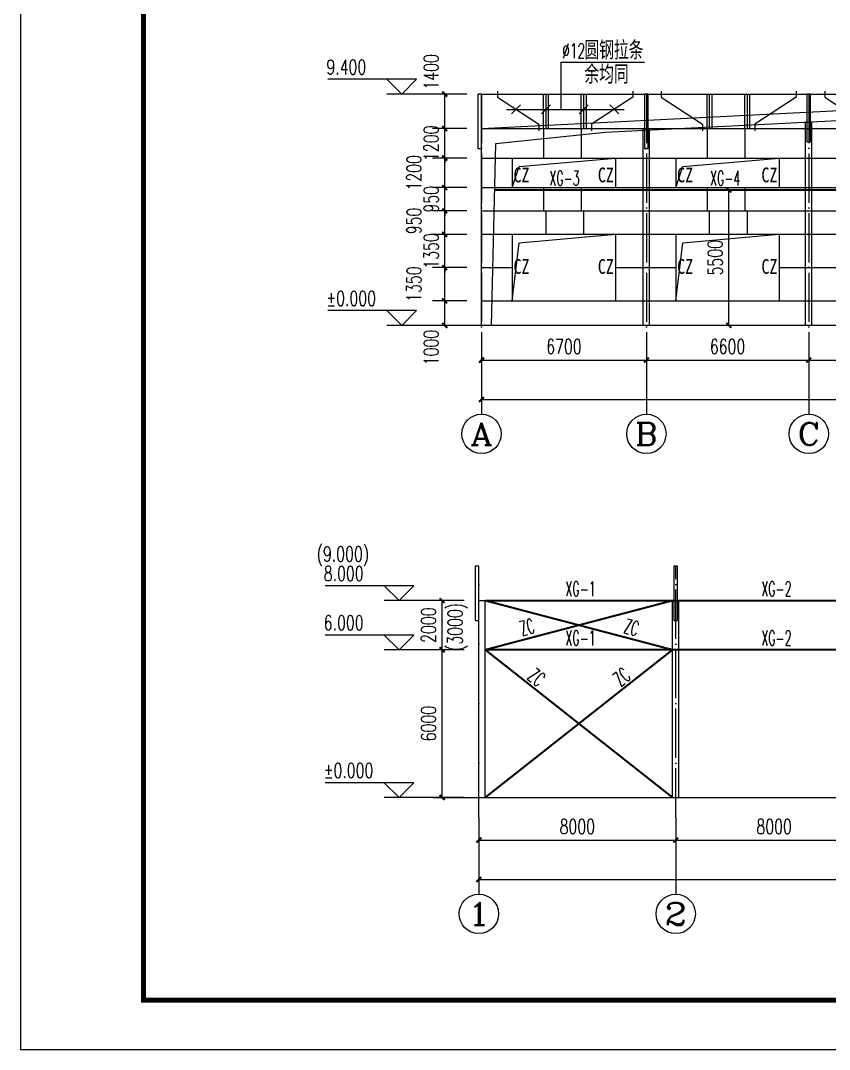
# Model space of a CAD drawing. Extents: x 36360094 to 36697644, y 75306 to 425482.
# Drawn here: x 36484285 to 36517160, y 164032 to 205835 of the extents above; entities that cross this region are included whole.
import ezdxf
from ezdxf.enums import TextEntityAlignment as Align

# ---------------------------------------------------------------- set-up
doc = ezdxf.new("R2010")
doc.units = 0
doc.header["$LTSCALE"] = 1000
doc.header["$MEASUREMENT"] = 0
doc.linetypes.add('ACAD_ISO04W100', pattern=[30.5, 24, -3, 0.5, -3])
doc.linetypes.add('DOTE', pattern=[2.42, 2, -0.2, 0.02, -0.2])
doc.layers.get('0').update_dxf_attribs({"linetype": 'CONTINUOUS'})
doc.layers.get('DEFPOINTS').update_dxf_attribs({"linetype": 'CONTINUOUS'})
for name, color, linetype in [('14', 2, 'CONTINUOUS'), ('AXIS', 3, 'CONTINUOUS'), ('AXIS_TEXT', 7, 'CONTINUOUS'), ('DIM_ELEV', 3, 'CONTINUOUS'), ('DOTE', 1, 'ACAD_ISO04W100'), ('PUB_DIM', 3, 'CONTINUOUS'), ('PUB_TEXT', 7, 'CONTINUOUS'), ('PUB_TITLE', 4, 'CONTINUOUS'), ('拉条', 4, 'CONTINUOUS'), ('柱子', 3, 'CONTINUOUS')]:
    doc.layers.add(name, color=color, linetype=linetype)
doc.styles.add('-宋体', font='', dxfattribs={"width": 0.8})
doc.styles.add('_HZTXT', font='txt.shx', dxfattribs={"width": 0.8, "bigfont": 'hztxt.shx'})
doc.styles.add('_SIMPLEX', font='SIMPLEX', dxfattribs={"width": 0.8})
doc.styles.add('_TCH_AXIS', font='COMPLEX', dxfattribs={"bigfont": 'GBCBIG'})
doc.styles.add('_TCH_DIM', font='SIMPLEX', dxfattribs={"bigfont": 'GBCBIG'})
doc.styles.add('_TCH_DIM_T3', font='SIMPLEX', dxfattribs={"width": 0.705882, "bigfont": 'GBCBIG'})
doc.styles.add('_TXT', font='SIMPLEX.shx', dxfattribs={"width": 0.6})
doc.styles.get('-宋体').set_extended_font_data('SimSun')
doc.dimstyles.new('_TCH_ARCH&&200', dxfattribs={"dimtxt": 595, "dimasz": 200, "dimexe": 500, "dimexo": 600, "dimgap": 252.5, "dimtad": 1, "dimdec": 0, "dimzin": 0, "dimdsep": 46, "dimtxsty": '_TCH_DIM_T3', "dimblk": 'ARCHTICK', "dimcen": 0.09, "dimclrt": 7, "dimazin": 2, "dimtfac": 1, "dimtdec": 0, "dimtix": 1, "dimtmove": 2, "dimatfit": 3, "dimfxl": 0, "dimtolj": 1, "dimtzin": 0, "dimarcsym": 0})

# ---------------------------------------------------------------- blocks, each defined once
blk = doc.blocks.new('_ArchTick')
at = {"color": 0, "linetype": 'ByBlock', "const_width": 0.4}
blk.add_lwpolyline([(-0.5, -0.5), (0.5, 0.5)], dxfattribs=at)
blk = doc.blocks.new('*D592')
at = {"layer": 'DEFPOINTS', "color": 0}
for p in [(36513041, 198950), (36513071, 198950), (36513041, 193450)]:
    blk.add_point(p, dxfattribs=at)
at = {"layer": 'PUB_DIM', "color": 0, "lineweight": -2}
for p, q in [((36513071, 193450), (36513071, 198950)), ((36513641, 198950), (36513571, 198950)), ((36513641, 193450), (36513571, 193450))]:
    blk.add_line(p, q, dxfattribs=at)
at = {"layer": 'PUB_DIM', "color": 0, "lineweight": -2, "xscale": 200, "yscale": 200, "zscale": 200}
for p, rotation in [((36513071, 198950), 90), ((36513071, 193450), 270)]:
    blk.add_blockref('_ArchTick', p, dxfattribs=dict(at, rotation=rotation))
at = {"layer": 'PUB_DIM', "color": 7, "insert": (36512521, 196200), "char_height": 595, "attachment_point": 5, "rotation": 90, "style": '_TCH_DIM_T3'}
blk.add_mtext('\\A1;5500', dxfattribs=at)
blk = doc.blocks.new('*D594')
at = {"layer": 'DEFPOINTS', "color": 0}
for p in [(36501524, 202850), (36503020, 202850), (36503020, 201450)]:
    blk.add_point(p, dxfattribs=at)
at = {"layer": 'PUB_DIM', "color": 0, "lineweight": -2}
for p, q in [((36502420, 202850), (36501024, 202850)), ((36501524, 201450), (36501524, 202850)), ((36502420, 201450), (36501024, 201450))]:
    blk.add_line(p, q, dxfattribs=at)
at = {"layer": 'PUB_DIM', "color": 0, "lineweight": -2, "xscale": 200, "yscale": 200, "zscale": 200}
for p, rotation in [((36501524, 202850), 90), ((36501524, 201450), 270)]:
    blk.add_blockref('_ArchTick', p, dxfattribs=dict(at, rotation=rotation))
at = {"layer": 'PUB_DIM', "color": 7, "insert": (36500974, 203750), "char_height": 595, "attachment_point": 5, "rotation": 90, "style": '_TCH_DIM_T3'}
blk.add_mtext('\\A1;1400', dxfattribs=at)
blk = doc.blocks.new('*D595')
at = {"layer": 'DEFPOINTS', "color": 0}
for p in [(36501524, 201450), (36503020, 201450), (36503020, 200250)]:
    blk.add_point(p, dxfattribs=at)
at = {"layer": 'PUB_DIM', "color": 0, "lineweight": -2}
for p, q in [((36501524, 201450), (36501524, 201650)), ((36502420, 201450), (36501024, 201450)), ((36501524, 200250), (36501524, 201450)), ((36502420, 200250), (36501024, 200250)), ((36501524, 200250), (36501524, 200050))]:
    blk.add_line(p, q, dxfattribs=at)
at = {"layer": 'PUB_DIM', "color": 0, "lineweight": -2, "xscale": 200, "yscale": 200, "zscale": 200}
for p, rotation in [((36501524, 201450), 270), ((36501524, 200250), 90)]:
    blk.add_blockref('_ArchTick', p, dxfattribs=dict(at, rotation=rotation))
at = {"layer": 'PUB_DIM', "color": 7, "insert": (36500974, 200850), "char_height": 595, "attachment_point": 5, "rotation": 90, "style": '_TCH_DIM_T3'}
blk.add_mtext('\\A1;1200', dxfattribs=at)
blk = doc.blocks.new('*D596')
at = {"layer": 'DEFPOINTS', "color": 0}
for p in [(36501524, 200250), (36503020, 200250), (36503020, 199050)]:
    blk.add_point(p, dxfattribs=at)
at = {"layer": 'PUB_DIM', "color": 0, "lineweight": -2}
for p, q in [((36502420, 200250), (36501024, 200250)), ((36501524, 199050), (36501524, 200250)), ((36502420, 199050), (36501024, 199050))]:
    blk.add_line(p, q, dxfattribs=at)
at = {"layer": 'PUB_DIM', "color": 0, "lineweight": -2, "xscale": 200, "yscale": 200, "zscale": 200}
for p, rotation in [((36501524, 200250), 90), ((36501524, 199050), 270)]:
    blk.add_blockref('_ArchTick', p, dxfattribs=dict(at, rotation=rotation))
at = {"layer": 'PUB_DIM', "color": 7, "insert": (36500274, 199650), "char_height": 595, "attachment_point": 5, "rotation": 90, "style": '_TCH_DIM_T3'}
blk.add_mtext('\\A1;1200', dxfattribs=at)
blk = doc.blocks.new('*D597')
at = {"layer": 'DEFPOINTS', "color": 0}
for p in [(36501524, 199050), (36503020, 199050), (36503020, 198100)]:
    blk.add_point(p, dxfattribs=at)
at = {"layer": 'PUB_DIM', "color": 0, "lineweight": -2}
for p, q in [((36502420, 199050), (36501024, 199050)), ((36501524, 199050), (36501524, 199250)), ((36501524, 198100), (36501524, 199050)), ((36502420, 198100), (36501024, 198100)), ((36501524, 198100), (36501524, 197900))]:
    blk.add_line(p, q, dxfattribs=at)
at = {"layer": 'PUB_DIM', "color": 0, "lineweight": -2, "xscale": 200, "yscale": 200, "zscale": 200}
for p, rotation in [((36501524, 199050), 270), ((36501524, 198100), 90)]:
    blk.add_blockref('_ArchTick', p, dxfattribs=dict(at, rotation=rotation))
at = {"layer": 'PUB_DIM', "color": 7, "insert": (36500974, 198575), "char_height": 595, "attachment_point": 5, "rotation": 90, "style": '_TCH_DIM_T3'}
blk.add_mtext('\\A1;950', dxfattribs=at)
blk = doc.blocks.new('*D598')
at = {"layer": 'DEFPOINTS', "color": 0}
for p in [(36501524, 198100), (36503020, 198100), (36503020, 197150)]:
    blk.add_point(p, dxfattribs=at)
at = {"layer": 'PUB_DIM', "color": 0, "lineweight": -2}
for p, q in [((36502420, 198100), (36501024, 198100)), ((36501524, 197150), (36501524, 198100)), ((36502420, 197150), (36501024, 197150))]:
    blk.add_line(p, q, dxfattribs=at)
at = {"layer": 'PUB_DIM', "color": 0, "lineweight": -2, "xscale": 200, "yscale": 200, "zscale": 200}
for p, rotation in [((36501524, 198100), 90), ((36501524, 197150), 270)]:
    blk.add_blockref('_ArchTick', p, dxfattribs=dict(at, rotation=rotation))
at = {"layer": 'PUB_DIM', "color": 7, "insert": (36500274, 197692), "char_height": 595, "attachment_point": 5, "rotation": 90, "style": '_TCH_DIM_T3'}
blk.add_mtext('\\A1;950', dxfattribs=at)
blk = doc.blocks.new('*D599')
at = {"layer": 'DEFPOINTS', "color": 0}
for p in [(36501524, 197150), (36503020, 197150), (36503020, 195800)]:
    blk.add_point(p, dxfattribs=at)
at = {"layer": 'PUB_DIM', "color": 0, "lineweight": -2}
for p, q in [((36501524, 197150), (36501524, 197350)), ((36502420, 197150), (36501024, 197150)), ((36501524, 195800), (36501524, 197150)), ((36502420, 195800), (36501024, 195800)), ((36501524, 195800), (36501524, 195600))]:
    blk.add_line(p, q, dxfattribs=at)
at = {"layer": 'PUB_DIM', "color": 0, "lineweight": -2, "xscale": 200, "yscale": 200, "zscale": 200}
for p, rotation in [((36501524, 197150), 270), ((36501524, 195800), 90)]:
    blk.add_blockref('_ArchTick', p, dxfattribs=dict(at, rotation=rotation))
at = {"layer": 'PUB_DIM', "color": 7, "insert": (36500974, 196475), "char_height": 595, "attachment_point": 5, "rotation": 90, "style": '_TCH_DIM_T3'}
blk.add_mtext('\\A1;1350', dxfattribs=at)
blk = doc.blocks.new('*D600')
at = {"layer": 'DEFPOINTS', "color": 0}
for p in [(36501524, 195800), (36503020, 195800), (36503020, 194450)]:
    blk.add_point(p, dxfattribs=at)
at = {"layer": 'PUB_DIM', "color": 0, "lineweight": -2}
for p, q in [((36502420, 195800), (36501024, 195800)), ((36501524, 194450), (36501524, 195800)), ((36502420, 194450), (36501024, 194450))]:
    blk.add_line(p, q, dxfattribs=at)
at = {"layer": 'PUB_DIM', "color": 0, "lineweight": -2, "xscale": 200, "yscale": 200, "zscale": 200}
for p, rotation in [((36501524, 195800), 90), ((36501524, 194450), 270)]:
    blk.add_blockref('_ArchTick', p, dxfattribs=dict(at, rotation=rotation))
at = {"layer": 'PUB_DIM', "color": 7, "insert": (36500274, 195125), "char_height": 595, "attachment_point": 5, "rotation": 90, "style": '_TCH_DIM_T3'}
blk.add_mtext('\\A1;1350', dxfattribs=at)
blk = doc.blocks.new('*D601')
at = {"layer": 'DEFPOINTS', "color": 0}
for p in [(36501524, 194450), (36503020, 194450), (36503020, 193450)]:
    blk.add_point(p, dxfattribs=at)
at = {"layer": 'PUB_DIM', "color": 0, "lineweight": -2}
for p, q in [((36502420, 194450), (36501024, 194450)), ((36501524, 193450), (36501524, 194450)), ((36502420, 193450), (36501024, 193450))]:
    blk.add_line(p, q, dxfattribs=at)
at = {"layer": 'PUB_DIM', "color": 0, "lineweight": -2, "xscale": 200, "yscale": 200, "zscale": 200}
for p, rotation in [((36501524, 194450), 90), ((36501524, 193450), 270)]:
    blk.add_blockref('_ArchTick', p, dxfattribs=dict(at, rotation=rotation))
at = {"layer": 'PUB_DIM', "color": 7, "insert": (36500974, 192550), "char_height": 595, "attachment_point": 5, "rotation": 90, "style": '_TCH_DIM_T3'}
blk.add_mtext('\\A1;1000', dxfattribs=at)
blk = doc.blocks.new('*D602')
at = {"layer": 'AXIS', "color": 0, "lineweight": -2}
for p, q in [((36503020, 192409), (36503020, 191540)), ((36509720, 192409), (36509720, 191540)), ((36503020, 192040), (36509720, 192040))]:
    blk.add_line(p, q, dxfattribs=at)
at = {"layer": 'DEFPOINTS', "color": 0}
for p in [(36503020, 193009), (36509720, 193009), (36509720, 192040)]:
    blk.add_point(p, dxfattribs=at)
at = {"layer": 'AXIS', "color": 0, "lineweight": -2, "xscale": 200, "yscale": 200, "zscale": 200, "rotation": 180}
blk.add_blockref('_ArchTick', (36503020, 192040), dxfattribs=at)
at = {"layer": 'AXIS', "color": 0, "lineweight": -2, "xscale": 200, "yscale": 200, "zscale": 200}
blk.add_blockref('_ArchTick', (36509720, 192040), dxfattribs=at)
at = {"layer": 'AXIS', "color": 7, "insert": (36506370, 192590), "char_height": 595, "attachment_point": 5, "style": '_TCH_DIM_T3'}
blk.add_mtext('\\A1;6700', dxfattribs=at)
blk = doc.blocks.new('*D603')
at = {"layer": 'AXIS', "color": 0, "lineweight": -2}
for p, q in [((36509720, 192409), (36509720, 191540)), ((36516320, 192409), (36516320, 191540)), ((36509720, 192040), (36516320, 192040))]:
    blk.add_line(p, q, dxfattribs=at)
at = {"layer": 'DEFPOINTS', "color": 0}
for p in [(36509720, 193009), (36516320, 193009), (36516320, 192040)]:
    blk.add_point(p, dxfattribs=at)
at = {"layer": 'AXIS', "color": 0, "lineweight": -2, "xscale": 200, "yscale": 200, "zscale": 200, "rotation": 180}
blk.add_blockref('_ArchTick', (36509720, 192040), dxfattribs=at)
at = {"layer": 'AXIS', "color": 0, "lineweight": -2, "xscale": 200, "yscale": 200, "zscale": 200}
blk.add_blockref('_ArchTick', (36516320, 192040), dxfattribs=at)
at = {"layer": 'AXIS', "color": 7, "insert": (36513020, 192590), "char_height": 595, "attachment_point": 5, "style": '_TCH_DIM_T3'}
blk.add_mtext('\\A1;6600', dxfattribs=at)
blk = doc.blocks.new('*D604')
at = {"layer": 'AXIS', "color": 0, "lineweight": -2}
for p, q in [((36516320, 192409), (36516320, 191540)), ((36523020, 192409), (36523020, 191540)), ((36516320, 192040), (36523020, 192040))]:
    blk.add_line(p, q, dxfattribs=at)
at = {"layer": 'DEFPOINTS', "color": 0}
for p in [(36516320, 193009), (36523020, 193009), (36523020, 192040)]:
    blk.add_point(p, dxfattribs=at)
at = {"layer": 'AXIS', "color": 0, "lineweight": -2, "xscale": 200, "yscale": 200, "zscale": 200, "rotation": 180}
blk.add_blockref('_ArchTick', (36516320, 192040), dxfattribs=at)
at = {"layer": 'AXIS', "color": 0, "lineweight": -2, "xscale": 200, "yscale": 200, "zscale": 200}
blk.add_blockref('_ArchTick', (36523020, 192040), dxfattribs=at)
at = {"layer": 'AXIS', "color": 7, "insert": (36519670, 192590), "char_height": 595, "attachment_point": 5, "style": '_TCH_DIM_T3'}
blk.add_mtext('\\A1;6700', dxfattribs=at)
blk = doc.blocks.new('*D608')
at = {"layer": 'AXIS', "color": 0, "lineweight": -2}
for p, q in [((36503020, 192409), (36503020, 189940)), ((36543020, 192409), (36543020, 189940)), ((36503020, 190440), (36543020, 190440))]:
    blk.add_line(p, q, dxfattribs=at)
at = {"layer": 'DEFPOINTS', "color": 0}
for p in [(36503020, 193009), (36543020, 193009), (36543020, 190440)]:
    blk.add_point(p, dxfattribs=at)
at = {"layer": 'AXIS', "color": 0, "lineweight": -2, "xscale": 200, "yscale": 200, "zscale": 200, "rotation": 180}
blk.add_blockref('_ArchTick', (36503020, 190440), dxfattribs=at)
at = {"layer": 'AXIS', "color": 0, "lineweight": -2, "xscale": 200, "yscale": 200, "zscale": 200}
blk.add_blockref('_ArchTick', (36543020, 190440), dxfattribs=at)
at = {"layer": 'AXIS', "color": 7, "insert": (36523020, 190990), "char_height": 595, "attachment_point": 5, "style": '_TCH_DIM_T3'}
blk.add_mtext('\\A1;40000', dxfattribs=at)
blk = doc.blocks.new('*D609')
at = {"layer": 'DEFPOINTS', "color": 0}
for p in [(36501416, 182270), (36502913, 182270), (36502913, 180270)]:
    blk.add_point(p, dxfattribs=at)
at = {"layer": 'PUB_DIM', "color": 0, "lineweight": -2}
for p, q in [((36502313, 182270), (36500916, 182270)), ((36501416, 180270), (36501416, 182270)), ((36502313, 180270), (36500916, 180270))]:
    blk.add_line(p, q, dxfattribs=at)
at = {"layer": 'PUB_DIM', "color": 0, "lineweight": -2, "xscale": 200, "yscale": 200, "zscale": 200}
for p, rotation in [((36501416, 182270), 90), ((36501416, 180270), 270)]:
    blk.add_blockref('_ArchTick', p, dxfattribs=dict(at, rotation=rotation))
at = {"layer": 'PUB_DIM', "color": 7, "insert": (36500866, 181270), "char_height": 595, "attachment_point": 5, "rotation": 90, "style": '_TCH_DIM_T3'}
blk.add_mtext('\\A1;2000', dxfattribs=at)
blk = doc.blocks.new('*D610')
at = {"layer": 'DEFPOINTS', "color": 0}
for p in [(36501416, 180270), (36502913, 180270), (36502913, 174270)]:
    blk.add_point(p, dxfattribs=at)
at = {"layer": 'PUB_DIM', "color": 0, "lineweight": -2}
for p, q in [((36502313, 180270), (36500916, 180270)), ((36501416, 174270), (36501416, 180270)), ((36502313, 174270), (36500916, 174270))]:
    blk.add_line(p, q, dxfattribs=at)
at = {"layer": 'PUB_DIM', "color": 0, "lineweight": -2, "xscale": 200, "yscale": 200, "zscale": 200}
for p, rotation in [((36501416, 180270), 90), ((36501416, 174270), 270)]:
    blk.add_blockref('_ArchTick', p, dxfattribs=dict(at, rotation=rotation))
at = {"layer": 'PUB_DIM', "color": 7, "insert": (36500866, 177270), "char_height": 595, "attachment_point": 5, "rotation": 90, "style": '_TCH_DIM_T3'}
blk.add_mtext('\\A1;6000', dxfattribs=at)
blk = doc.blocks.new('*D642')
at = {"layer": 'AXIS', "color": 0, "lineweight": -2}
for p, q in [((36502913, 172861), (36502913, 172036)), ((36510913, 172861), (36510913, 172036)), ((36502913, 172536), (36510913, 172536))]:
    blk.add_line(p, q, dxfattribs=at)
at = {"layer": 'DEFPOINTS', "color": 0}
for p in [(36502913, 173461), (36510913, 173461), (36510913, 172536)]:
    blk.add_point(p, dxfattribs=at)
at = {"layer": 'AXIS', "color": 0, "lineweight": -2, "xscale": 200, "yscale": 200, "zscale": 200, "rotation": 180}
blk.add_blockref('_ArchTick', (36502913, 172536), dxfattribs=at)
at = {"layer": 'AXIS', "color": 0, "lineweight": -2, "xscale": 200, "yscale": 200, "zscale": 200}
blk.add_blockref('_ArchTick', (36510913, 172536), dxfattribs=at)
at = {"layer": 'AXIS', "color": 7, "insert": (36506913, 173086), "char_height": 595, "attachment_point": 5, "style": '_TCH_DIM_T3'}
blk.add_mtext('\\A1;8000', dxfattribs=at)
blk = doc.blocks.new('*D643')
at = {"layer": 'AXIS', "color": 0, "lineweight": -2}
for p, q in [((36510913, 172861), (36510913, 172036)), ((36518913, 172861), (36518913, 172036)), ((36510913, 172536), (36518913, 172536))]:
    blk.add_line(p, q, dxfattribs=at)
at = {"layer": 'DEFPOINTS', "color": 0}
for p in [(36510913, 173461), (36518913, 173461), (36518913, 172536)]:
    blk.add_point(p, dxfattribs=at)
at = {"layer": 'AXIS', "color": 0, "lineweight": -2, "xscale": 200, "yscale": 200, "zscale": 200, "rotation": 180}
blk.add_blockref('_ArchTick', (36510913, 172536), dxfattribs=at)
at = {"layer": 'AXIS', "color": 0, "lineweight": -2, "xscale": 200, "yscale": 200, "zscale": 200}
blk.add_blockref('_ArchTick', (36518913, 172536), dxfattribs=at)
at = {"layer": 'AXIS', "color": 7, "insert": (36514913, 173086), "char_height": 595, "attachment_point": 5, "style": '_TCH_DIM_T3'}
blk.add_mtext('\\A1;8000', dxfattribs=at)
blk = doc.blocks.new('*D648')
at = {"layer": 'AXIS', "color": 0, "lineweight": -2}
for p, q in [((36502913, 172861), (36502913, 170436)), ((36550913, 172861), (36550913, 170436)), ((36502913, 170936), (36550913, 170936))]:
    blk.add_line(p, q, dxfattribs=at)
at = {"layer": 'DEFPOINTS', "color": 0}
for p in [(36502913, 173461), (36550913, 173461), (36550913, 170936)]:
    blk.add_point(p, dxfattribs=at)
at = {"layer": 'AXIS', "color": 0, "lineweight": -2, "xscale": 200, "yscale": 200, "zscale": 200, "rotation": 180}
blk.add_blockref('_ArchTick', (36502913, 170936), dxfattribs=at)
at = {"layer": 'AXIS', "color": 0, "lineweight": -2, "xscale": 200, "yscale": 200, "zscale": 200}
blk.add_blockref('_ArchTick', (36550913, 170936), dxfattribs=at)
at = {"layer": 'AXIS', "color": 7, "insert": (36526913, 171486), "char_height": 595, "attachment_point": 5, "style": '_TCH_DIM_T3'}
blk.add_mtext('\\A1;48000', dxfattribs=at)

msp = doc.modelspace()

# ---------------------------------------------------------------- linework, layer by layer
for p, q in [((36506254.2, 202223.1, 100), (36506254.2, 204140.1, 100)), ((36506254.2, 204140.1, 100), (36509644.2, 204140.1, 100)), ((36502870.3, 202850.3, 100), (36502870.3, 200641.4, 100)), ((36503020.3, 202850.3, 100), (36502870.3, 202850.3, 100)), ((36502870.3, 202850.3, 100), (36502870.3, 200641.4, 100)), ((36503020.3, 202850.3, 100), (36502870.3, 202850.3, 100)), ((36503020.3, 202850.3, 100), (36543020.3, 202850.3, 100)), ((36503020.3, 200641.4, 100), (36503020.3, 202850.3, 100)), ((36503020.3, 200641.4, 100), (36503020.3, 202850.3, 100)), ((36505536.6, 201450.3, 100), (36505536.6, 202850.3, 100)), ((36505642.3, 201450.3, 100), (36505642.3, 202850.3, 100)), ((36505747.9, 201450.3, 100), (36505747.9, 202850.3, 100)), ((36507070.5, 201450.3, 100), (36507070.5, 202850.3, 100)), ((36507176.1, 201450.3, 100), (36507176.1, 202850.3, 100)), ((36507281.8, 201450.3, 100), (36507281.8, 202850.3, 100)), ((36509645.3, 202850.3, 100), (36509645.3, 200641.4, 100)), ((36509795.3, 202850.3, 100), (36509645.3, 202850.3, 100)), ((36509645.3, 202850.3, 100), (36509645.3, 200641.4, 100)), ((36509795.3, 202850.3, 100), (36509645.3, 202850.3, 100)), ((36509795.3, 200641.4, 100), (36509795.3, 202850.3, 100)), ((36509795.3, 200641.4, 100), (36509795.3, 202850.3, 100)), ((36512186.6, 201450.3, 100), (36512186.6, 202850.3, 100)), ((36512292.3, 201450.3, 100), (36512292.3, 202850.3, 100)), ((36512397.9, 201450.3, 100), (36512397.9, 202850.3, 100)), ((36513720.5, 201450.3, 100), (36513720.5, 202850.3, 100)), ((36513826.1, 201450.3, 100), (36513826.1, 202850.3, 100)), ((36513931.8, 201450.3, 100), (36513931.8, 202850.3, 100)), ((36516245.3, 202850.3, 100), (36516245.3, 200908.6, 100)), ((36516395.3, 202850.3, 100), (36516245.3, 202850.3, 100)), ((36516245.3, 202850.3, 100), (36516245.3, 200908.6, 100)), ((36516395.3, 202850.3, 100), (36516245.3, 202850.3, 100)), ((36516395.3, 200908.6, 100), (36516395.3, 202850.3, 100)), ((36516395.3, 200908.6, 100), (36516395.3, 202850.3, 100)), ((36504604.8, 202405.8, 100), (36504239.5, 202040.4, 100)), ((36505824.9, 202405.8, 100), (36505459.6, 202040.4, 100)), ((36507358.8, 202405.8, 100), (36506993.5, 202040.4, 100)), ((36508233.7, 202405.8, 100), (36508599, 202040.4, 100)), ((36504029.6, 202223.1, 100), (36508813.1, 202223.1, 100)), ((36516190.3, 193450.3, 100), (36516190.3, 201717.5, 100)), ((36516190.3, 201717.5, 100), (36516450.3, 201717.5, 100)), ((36516450.3, 193450.3, 100), (36516450.3, 201717.5, 100)), ((36503020.3, 201450.3, 100), (36543020.3, 201450.3, 100)), ((36505542.3, 201450.3, 100), (36505542.3, 200250.3, 100)), ((36507076.1, 201450.3, 100), (36507076.1, 200250.3, 100)), ((36509590.3, 193450.3, 100), (36509590.3, 201450.3, 100)), ((36509590.3, 201450.3, 100), (36509850.3, 201450.3, 100)), ((36509850.3, 193450.3, 100), (36509850.3, 201450.3, 100)), ((36512192.3, 201450.3, 100), (36512192.3, 200250.3, 100)), ((36513726.1, 201450.3, 100), (36513726.1, 200250.3, 100)), ((36516245.3, 200908.6, 100), (36516395.3, 200908.6, 100)), ((36516245.3, 200908.6, 100), (36516395.3, 200908.6, 100)), ((36502870.3, 200641.4, 100), (36503020.3, 200641.4, 100)), ((36502870.3, 200641.4, 100), (36503020.3, 200641.4, 100)), ((36503020.3, 200250.3, 100), (36543020.3, 200250.3, 100)), ((36504270.3, 200250.3, 100), (36504270.3, 199050.3, 100)), ((36508470.3, 200250.3, 100), (36508470.3, 199050.3, 100)), ((36509645.3, 200641.4, 100), (36509795.3, 200641.4, 100)), ((36509645.3, 200641.4, 100), (36509795.3, 200641.4, 100)), ((36510920.3, 200250.3, 100), (36510920.3, 199050.3, 100)), ((36515120.3, 200250.3, 100), (36515120.3, 199050.3, 100)), ((36503020.3, 199050.3, 100), (36543020.3, 199050.3, 100)), ((36505542.3, 199050.3, 100), (36505542.3, 198100.3, 100)), ((36507076.1, 199050.3, 100), (36507076.1, 198100.3, 100)), ((36512192.3, 199050.3, 100), (36512192.3, 198100.3, 100)), ((36513726.1, 199050.3, 100), (36513726.1, 198100.3, 100)), ((36503020.3, 198100.3, 100), (36543020.3, 198100.3, 100)), ((36505642.3, 197150.3, 100), (36505642.3, 198100.3, 100)), ((36507176.1, 197150.3, 100), (36507176.1, 198100.3, 100)), ((36512292.3, 197150.3, 100), (36512292.3, 198100.3, 100)), ((36513826.1, 197150.3, 100), (36513826.1, 198100.3, 100)), ((36503020.3, 197150.3, 100), (36524270.3, 197150.3, 100)), ((36504270.3, 197150.3, 100), (36504270.3, 194450.3, 100)), ((36508470.3, 197150.3, 100), (36508470.3, 194450.3, 100)), ((36510920.3, 197150.3, 100), (36510920.3, 194450.3, 100)), ((36515120.3, 197150.3, 100), (36515120.3, 194450.3, 100)), ((36503020.3, 195800.3, 100), (36504270.3, 195800.3, 100)), ((36508470.3, 195800.3, 100), (36510920.3, 195800.3, 100)), ((36515120.3, 195800.3, 100), (36517570.3, 195800.3, 100)), ((36503020.3, 194450.3, 100), (36524270.3, 194450.3, 100)), ((36502762.6, 183669.5), (36502762.6, 181460.6)), ((36502912.6, 183669.5), (36502762.6, 183669.5)), ((36502762.6, 183669.5), (36502762.6, 181460.6)), ((36502912.6, 183669.5), (36502762.6, 183669.5)), ((36502912.6, 181460.6), (36502912.6, 183669.5)), ((36502912.6, 181460.6), (36502912.6, 183669.5)), ((36510837.6, 183669.5), (36510837.6, 181460.6)), ((36510987.6, 183669.5), (36510837.6, 183669.5)), ((36510837.6, 183669.5), (36510837.6, 181460.6)), ((36510987.6, 183669.5), (36510837.6, 183669.5)), ((36510987.6, 181460.6), (36510987.6, 183669.5)), ((36510987.6, 181460.6), (36510987.6, 183669.5)), ((36502912.6, 174269.5), (36502912.6, 182269.5)), ((36502912.6, 182269.5), (36503172.6, 182269.5)), ((36503172.6, 174269.5), (36503172.6, 182269.5)), ((36510782.6, 174269.5), (36510782.6, 182269.5)), ((36510782.6, 182269.5), (36511042.6, 182269.5)), ((36511042.6, 174269.5), (36511042.6, 182269.5)), ((36502762.6, 181460.6), (36502912.6, 181460.6)), ((36502762.6, 181460.6), (36502912.6, 181460.6)), ((36510837.6, 181460.6), (36510987.6, 181460.6)), ((36510837.6, 181460.6), (36510987.6, 181460.6)), ((36501037.5, 174269.5), (36552961.4, 174269.5))]:
    msp.add_line(p, q)
at = {"elevation": 100}
for points in [[(36504270.3, 199050.3), (36504548.8, 199900.3), (36508470.3, 200250.3)], [(36510920.3, 199050.3), (36511198.8, 199900.3), (36515120.3, 200250.3)], [(36504270.3, 194450.3), (36504548.8, 196800.3), (36508470.3, 197150.3)], [(36510920.3, 194450.3), (36511198.8, 196800.3), (36515120.3, 197150.3)]]:
    msp.add_lwpolyline(points, dxfattribs=at)
at = {"const_width": 80}
for points in [[(36510782.6, 182269.5), (36503172.6, 180269.5)], [(36503172.6, 182269.5), (36510782.6, 180269.5)], [(36503172.6, 182269.5), (36550652.6, 182269.5)], [(36503172.6, 180269.5), (36510782.6, 174269.5)], [(36510782.6, 180269.5), (36503172.6, 174269.5)], [(36503172.6, 180269.5), (36550652.6, 180269.5)]]:
    msp.add_lwpolyline(points, dxfattribs=at)
at = {"layer": '14'}
msp.add_line((36544027.7, 193450.3, 100), (36502064, 193450.3, 100), dxfattribs=at)
msp.add_lwpolyline([(36542470.7, 198950.3, 80, 80, 0), (36503569.9, 198950.3, 80, 80, 0)], format="xyseb", dxfattribs=at)
at = {"layer": 'AXIS'}
for p, q in [((36503020.3, 193009.4, 100), (36503020.3, 189840.1, 100)), ((36509720.3, 193009.4, 100), (36509720.3, 189840.1, 100)), ((36516320.3, 193009.4, 100), (36516320.3, 189840.1, 100)), ((36502912.6, 173460.5), (36502912.6, 170336.3)), ((36510912.6, 173460.5), (36510912.6, 170336.3))]:
    msp.add_line(p, q, dxfattribs=at)
for centre in [(36503020.3, 189040.1), (36509720.3, 189040.1), (36516320.3, 189040.1), (36502912.6, 169536.3), (36510912.6, 169536.3)]:
    msp.add_circle(centre, 800, dxfattribs=at)
at = {"layer": 'DIM_ELEV'}
for p, q in [((36500375.6, 203450.3), (36496775.6, 203450.3)), ((36499775.6, 202850.3), (36499175.6, 203450.3)), ((36499775.6, 202850.3), (36500375.6, 203450.3)), ((36501175.6, 202850.3), (36499175.6, 202850.3)), ((36500375.6, 194050.3), (36496775.6, 194050.3)), ((36499775.6, 193450.3), (36499175.6, 194050.3)), ((36499775.6, 193450.3), (36500375.6, 194050.3)), ((36501175.6, 193450.3), (36499175.6, 193450.3)), ((36500267.9, 182869.5), (36496667.9, 182869.5)), ((36499667.9, 182269.5), (36499067.9, 182869.5)), ((36499667.9, 182269.5), (36500267.9, 182869.5)), ((36501067.9, 182269.5), (36499067.9, 182269.5)), ((36500267.9, 180869.5), (36496667.9, 180869.5)), ((36499667.9, 180269.5), (36499067.9, 180869.5)), ((36499667.9, 180269.5), (36500267.9, 180869.5)), ((36501067.9, 180269.5), (36499067.9, 180269.5)), ((36500267.9, 174869.5), (36496667.9, 174869.5)), ((36499667.9, 174269.5), (36499067.9, 174869.5)), ((36499667.9, 174269.5), (36500267.9, 174869.5)), ((36501067.9, 174269.5), (36499067.9, 174269.5))]:
    msp.add_line(p, q, dxfattribs=at)
at = {"layer": 'DOTE', "linetype": 'DOTE'}
for p, q in [((36503020.3, 202850.3, 100), (36503020.3, 193009.4, 100)), ((36509720.3, 202850.3, 100), (36509720.3, 193009.4, 100)), ((36516320.3, 202850.3, 100), (36516320.3, 193009.4, 100)), ((36502912.6, 173460.5), (36502912.6, 183669.5)), ((36510912.6, 173460.5), (36510912.6, 183669.5))]:
    msp.add_line(p, q, dxfattribs=at)
at = {"layer": 'PUB_TITLE'}
msp.add_lwpolyline([(36484285.2, 164031.7), (36603085.2, 164031.7), (36603085.2, 248031.7), (36484285.2, 248031.7)], close=True, dxfattribs=at)
at = {"layer": 'PUB_TITLE', "const_width": 200}
msp.add_lwpolyline([(36489285.2, 166031.7), (36601085.2, 166031.7), (36601085.2, 246031.7), (36489285.2, 246031.7)], close=True, dxfattribs=at)
at = {"layer": '拉条'}
for p, q in [((36503674.5, 202973.8, 100), (36503674.5, 202717, 100)), ((36509164, 202973.8, 100), (36509164, 202717, 100)), ((36510324.5, 202973.8, 100), (36510324.5, 202717, 100)), ((36515814, 202973.8, 100), (36515814, 202717, 100)), ((36516974.5, 202973.8, 100), (36516974.5, 202717, 100)), ((36503674.5, 202717, 100), (36505353.9, 201619.9, 100)), ((36509164, 202717, 100), (36507484.6, 201619.9, 100)), ((36510324.5, 202717, 100), (36512003.9, 201619.9, 100)), ((36515814, 202717, 100), (36514134.6, 201619.9, 100)), ((36516974.5, 202717, 100), (36518653.9, 201619.9, 100)), ((36505353.9, 201619.9, 100), (36505353.9, 201355.1, 100)), ((36507484.6, 201619.9, 100), (36507484.6, 201355.1, 100)), ((36512003.9, 201619.9, 100), (36512003.9, 201355.1, 100)), ((36514134.6, 201619.9, 100), (36514134.6, 201355.1, 100))]:
    msp.add_line(p, q, dxfattribs=at)
at = {"layer": '柱子'}
for p, q in [((36503020.3, 201450.3, 100), (36523020.3, 202450.3, 100)), ((36508040.3, 201300.8, 100), (36518040.2, 201800.8, 100)), ((36503020.3, 193450.3, 100), (36503020.3, 201450.3, 100)), ((36503605, 200847.2, 100), (36508040.3, 201300.8, 100)), ((36503419, 193450.3, 100), (36503605, 200847.2, 100))]:
    msp.add_line(p, q, dxfattribs=at)

# ---------------------------------------------------------------- texts
at = {"style": '-宋体', "width": 0.8}
for p in [(36504318.6, 199263.1, 100), (36507746.1, 199263.1, 100), (36510968.6, 199263.1, 100), (36514396.1, 199263.1, 100), (36504318.6, 195543.5, 100), (36507746.1, 195543.5, 100), (36510968.6, 195543.5, 100), (36514396.1, 195543.5, 100)]:
    msp.add_text('CZ', height=600, dxfattribs=at).set_placement(p)
at = {"layer": 'AXIS_TEXT', "style": '_TCH_AXIS'}
for s, width, p, p2 in [('A', 1.166667, (36502567.7, 188587.5), (36503472.8, 188587.5)), ('B', 1.235294, (36509267.7, 188587.5), (36510172.8, 188587.5)), ('C', 1.4, (36515867.7, 188587.5), (36516772.8, 188587.5)), ('1', 2.333333, (36502460.1, 169083.8), (36503365.2, 169083.8)), ('2', 1.5, (36510460.1, 169083.8), (36511365.2, 169083.8))]:
    msp.add_text(s, height=905.1, dxfattribs=dict(at, width=width)).set_placement(p, p2, align=Align.FIT)
at = {"layer": 'PUB_TEXT'}
for s, height, style, width, p in [('%%c12', 600, '_TXT', 0.6, (36506302.1, 204310, 100)), ('圆钢拉条', 750, '_HZTXT', 0.8, (36507202.4, 204252, 100)), ('9.400', 595, '_TCH_DIM', 0.705882, (36496715.6, 203650.5)), ('余均同', 750, '_HZTXT', 0.8, (36507202.4, 203272.1, 100)), ('XG-3', 600, '_SIMPLEX', 0.55, (36505777.5, 199128.8)), ('XG-4', 600, '_SIMPLEX', 0.55, (36512307.7, 199128.8)), ('%%P0.000', 595, '_TCH_DIM', 0.705882, (36496715.6, 194250.5)), ('(9.000)', 600, '_SIMPLEX', 0.7, (36496321.6, 183861.4)), ('8.000', 595, '_TCH_DIM', 0.705882, (36496607.9, 183069.7)), ('XG-1', 600, '_SIMPLEX', 0.55, (36506429.8, 182448)), ('XG-2', 600, '_SIMPLEX', 0.55, (36514391.9, 182448)), ('6.000', 595, '_TCH_DIM', 0.705882, (36496607.9, 181069.7)), ('XG-1', 600, '_SIMPLEX', 0.55, (36506429.8, 180448)), ('XG-2', 600, '_SIMPLEX', 0.55, (36514391.9, 180448)), ('%%P0.000', 595, '_TCH_DIM', 0.705882, (36496607.9, 175069.7))]:
    msp.add_text(s, height=height, dxfattribs=dict(at, style=style, width=width)).set_placement(p)
at = {"layer": 'PUB_TEXT', "style": '_SIMPLEX'}
for s, rotation, width, p in [('(3000)', 90, 0.7, (36502243.6, 180226.6)), ('ZC', 14.72503, 0.55, (36504665.4, 180823.8)), ('ZC', 345.27497, 0.55, (36508757.9, 180963.6)), ('ZC', 321.74647, 0.55, (36504847.3, 179097.4)), ('ZC', 38.25353, 0.55, (36508676, 178756.9))]:
    msp.add_text(s, height=600, rotation=rotation, dxfattribs=dict(at, width=width)).set_placement(p)

# ---------------------------------------------------------------- dimensions: what is measured, and where the dimension line sits
at = {"layer": 'AXIS'}
for p1, p2, distance, picture, middle in [((36503020.3, 193009.4), (36509720.3, 193009.4), -969.3, '*D602', (36506370.3, 192590.1)), ((36503020.3, 193009.4), (36543020.3, 193009.4), -2569.3, '*D608', (36523020.3, 190990.1)), ((36509720.3, 193009.4), (36516320.3, 193009.4), -969.3, '*D603', (36513020.3, 192590.1)), ((36516320.3, 193009.4), (36523020.3, 193009.4), -969.3, '*D604', (36519670.3, 192590.1)), ((36502912.6, 173460.5), (36510912.6, 173460.5), -924.2, '*D642', (36506912.6, 173086.3)), ((36502912.6, 173460.5), (36550912.6, 173460.5), -2524.2, '*D648', (36526912.6, 171486.3)), ((36510912.6, 173460.5), (36518912.6, 173460.5), -924.2, '*D643', (36514912.6, 173086.3))]:
    dim = msp.add_aligned_dim(p1=p1, p2=p2, distance=distance, dimstyle='_TCH_ARCH&&200', dxfattribs=at)
    dim.commit()
    dim.dimension.update_dxf_attribs({"geometry": picture, "text_midpoint": middle})
at = {"layer": 'PUB_DIM'}
for base, p1, p2, picture, middle in [((36501523.7, 202850.3), (36503020.3, 201450.3), (36503020.3, 202850.3), '*D594', (36500973.7, 203750.3)), ((36501523.7, 200250.3), (36503020.3, 199050.3), (36503020.3, 200250.3), '*D596', (36500273.7, 199650.3)), ((36501523.7, 198100.3), (36503020.3, 197150.3), (36503020.3, 198100.3), '*D598', (36500273.7, 197692)), ((36501523.7, 195800.3), (36503020.3, 194450.3), (36503020.3, 195800.3), '*D600', (36500273.7, 195125.3)), ((36501523.7, 194450.3), (36503020.3, 193450.3), (36503020.3, 194450.3), '*D601', (36500973.7, 192550.3))]:
    dim = msp.add_linear_dim(base=base, p1=p1, p2=p2, angle=90, dimstyle='_TCH_ARCH&&200', dxfattribs=at)
    dim.commit()
    dim.dimension.update_dxf_attribs({"geometry": picture, "text_midpoint": middle, "dimtype": 129})
for p1, p2, distance, picture, middle in [((36503020.3, 200250.3), (36503020.3, 201450.3), 1496.6, '*D595', (36500973.7, 200850.3)), ((36503020.3, 198100.3), (36503020.3, 199050.3), 1496.6, '*D597', (36500973.7, 198575.3)), ((36513041.3, 193450.3), (36513041.3, 198950.3), -29.2, '*D592', (36512520.5, 196200.3)), ((36503020.3, 195800.3), (36503020.3, 197150.3), 1496.6, '*D599', (36500973.7, 196475.3)), ((36502912.6, 180269.5), (36502912.6, 182269.5), 1496.6, '*D609', (36500866, 181269.5)), ((36502912.6, 174269.5), (36502912.6, 180269.5), 1496.6, '*D610', (36500866, 177269.5))]:
    dim = msp.add_aligned_dim(p1=p1, p2=p2, distance=distance, dimstyle='_TCH_ARCH&&200', dxfattribs=at)
    dim.commit()
    dim.dimension.update_dxf_attribs({"geometry": picture, "text_midpoint": middle})

doc.saveas('drawing.dxf')
